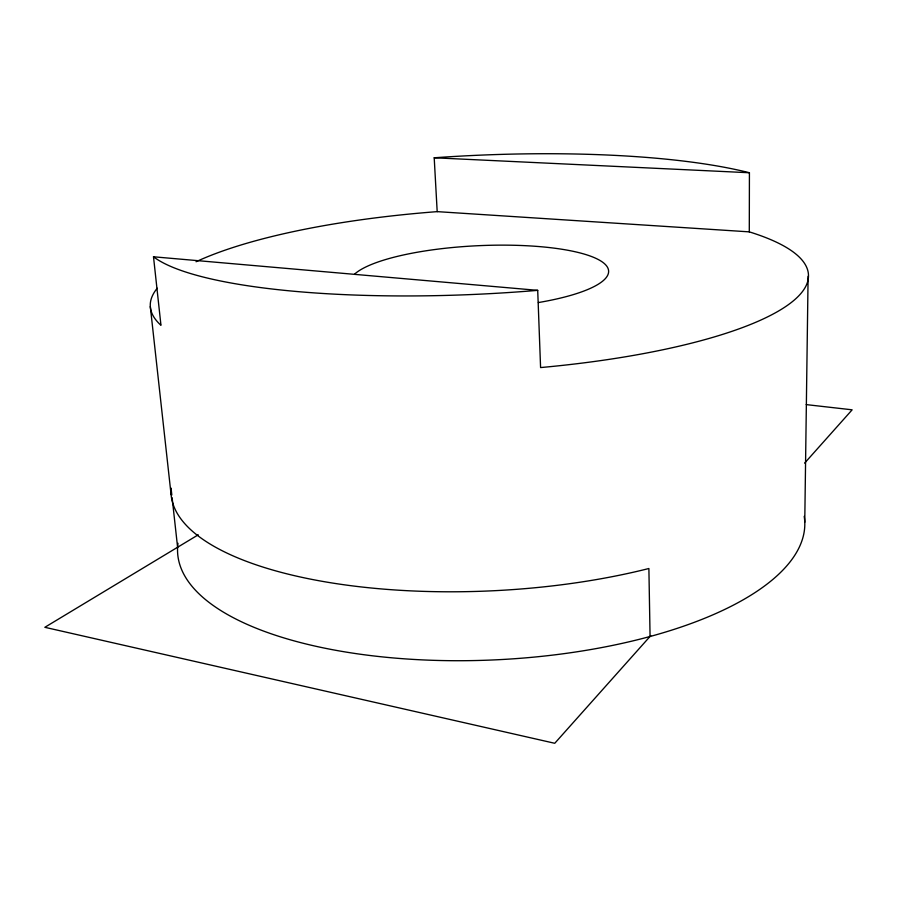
<?xml version="1.0" encoding="UTF-8"?>
<svg xmlns="http://www.w3.org/2000/svg" width="897" height="897" viewBox="0 0 897 897"><rect width="100%" height="100%" fill="white"/><g stroke="black" fill="none" stroke-linecap="round" stroke-linejoin="round"><path stroke-width="1.35" d="M157.233 288.229A329.289 81.246 -2.7 0 0 160.967 325.297L153.499 256.789A333.359 69.439 -2.7 0 0 537.707 290.348L540.588 367.568A329.289 81.246 -2.7 0 0 749.287 231.863L749.421 172.751L434.204 157.782L437.187 211.636A329.289 81.246 -2.7 0 0 196.062 261.733M804.755 522.278L808.107 276.298M650.774 635.614L554.75 743.288L44.85 627.306L198.237 534.814M804.609 463.132L852.15 409.817L806.201 404.603M437.187 211.636L749.287 231.863M153.499 256.789L537.707 290.348M171.82 494.976L171.058 488.091A317.65 113.291 -2.8 0 0 326.889 582.131A317.65 113.291 -2.8 0 0 648.89 568.507L650.067 636.41M172.123 497.723L177.595 547.26M150.304 306.572L171.092 494.583M804.205 516.369A313.961 122.945 -2.8 0 1 492.016 660.001A313.961 122.945 -2.8 0 1 177.987 543.279M434.204 157.782A333.359 69.439 -2.7 0 1 749.421 172.751M354.786 273.944A129.639 31.485 -2.7 0 1 561.5 249.187A129.639 31.485 -2.7 0 1 538.368 302.558"/></g></svg>
